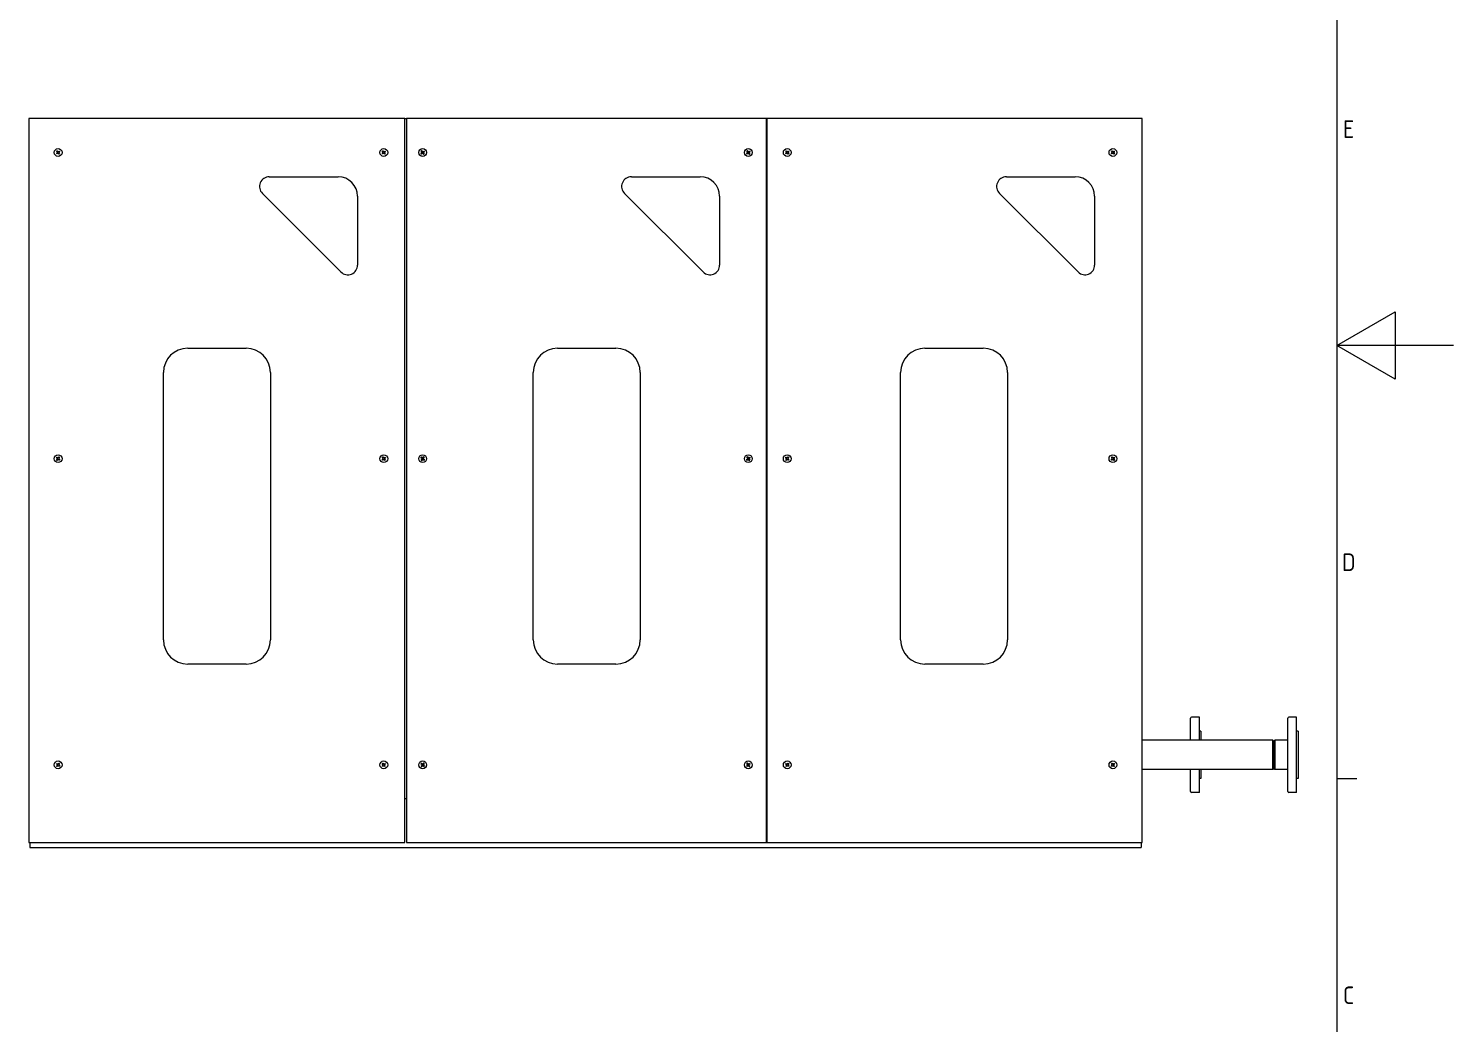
# Model space of a CAD drawing. Header units: millimetres. Extents: x 0 to 10092, y 0 to 7128.
# Drawn here: x 7160 to 10092, y 2169 to 4216 of the extents above; entities that cross this region are included whole.
import ezdxf

# ---------------------------------------------------------------- set-up
doc = ezdxf.new("R2010")
doc.units = ezdxf.units.MM
doc.header["$LTSCALE"] = 12
doc.layers.get('0').update_dxf_attribs({"color": 3, "lineweight": 5, "true_color": 0x00ff00})
doc.layers.add('가시적인 것(ISO)', color=3, linetype='Continuous', lineweight=5, true_color=0x00ff00)
doc.layers.add('경계(ISO)', color=7, linetype='Continuous', lineweight=5)
doc.styles.add('문자 텍스트_PSTEK_POSCO', font='isocp.shx')

# ---------------------------------------------------------------- blocks, each defined once
blk = doc.blocks.new('경계 Default Border')
at = {"layer": '경계(ISO)'}
blk.add_line((821, 222.75), (824.4, 222.75), dxfattribs=at)
at = {"layer": '경계(ISO)', "flags": 128}
for points in [[(20, 20), (20, 574), (821, 574), (821, 20), (20, 20)], [(841, 297), (821, 297), (831, 302.77), (831, 291.23), (821, 297)]]:
    blk.add_lwpolyline(points, dxfattribs=at)
at = {"layer": '경계(ISO)', "color": 2, "true_color": 0xffff00, "char_height": 3, "attachment_point": 7, "style": '문자 텍스트_PSTEK_POSCO'}
for s, insert in [('E', (822.04, 332.6)), ('D', (821.88, 258.35)), ('C', (822.04, 184.1))]:
    blk.add_mtext(s, dxfattribs=dict(at, insert=insert))

msp = doc.modelspace()

# ---------------------------------------------------------------- linework, layer by layer
at = {"layer": '가시적인 것(ISO)'}
for p, q in [((7161.252, 4031.209), (7161.252, 2541.209)), ((7934.752, 4031.209), (7161.252, 4031.209)), ((7934.752, 4031.209), (7937.752, 4031.209)), ((7934.752, 2541.209), (7934.752, 4031.209)), ((7937.752, 4031.209), (7937.752, 2541.209)), ((8679.752, 4031.209), (7937.752, 4031.209)), ((8677.752, 4031.209), (8677.752, 2541.209)), ((9451.252, 4031.209), (8677.752, 4031.209)), ((8679.752, 2541.209), (8679.752, 4031.209)), ((9451.252, 2541.209), (9451.252, 4031.209)), ((7218.312, 3958.226), (7217.618, 3959.125)), ((7217.644, 3959.324), (7219.397, 3960.676)), ((7219.594, 3962.197), (7218.243, 3963.95)), ((7218.268, 3964.149), (7219.168, 3964.843)), ((7220.264, 3959.551), (7218.511, 3958.2)), ((7219.705, 3959.138), (7218.855, 3960.24)), ((7219.181, 3962.756), (7220.283, 3963.606)), ((7219.367, 3964.817), (7220.718, 3963.064)), ((7223.137, 3957.601), (7221.785, 3959.354)), ((7223.323, 3959.662), (7222.221, 3958.812)), ((7222.24, 3962.867), (7223.993, 3964.219)), ((7222.799, 3963.281), (7223.649, 3962.178)), ((7222.91, 3960.221), (7224.261, 3958.468)), ((7224.86, 3963.094), (7223.107, 3961.743)), ((7224.235, 3958.269), (7223.336, 3957.576)), ((7224.192, 3964.193), (7224.885, 3963.293)), ((7888.312, 3958.226), (7887.618, 3959.125)), ((7887.644, 3959.324), (7889.397, 3960.676)), ((7889.594, 3962.197), (7888.243, 3963.95)), ((7888.268, 3964.149), (7889.168, 3964.843)), ((7890.264, 3959.551), (7888.511, 3958.2)), ((7889.705, 3959.138), (7888.855, 3960.24)), ((7889.181, 3962.756), (7890.283, 3963.606)), ((7889.367, 3964.817), (7890.718, 3963.064)), ((7893.137, 3957.601), (7891.785, 3959.354)), ((7893.323, 3959.662), (7892.221, 3958.812)), ((7892.24, 3962.867), (7893.993, 3964.219)), ((7892.799, 3963.281), (7893.649, 3962.178)), ((7892.91, 3960.221), (7894.261, 3958.468)), ((7894.86, 3963.094), (7893.107, 3961.743)), ((7894.235, 3958.269), (7893.336, 3957.576)), ((7894.192, 3964.193), (7894.885, 3963.293)), ((7968.312, 3958.226), (7967.618, 3959.125)), ((7967.644, 3959.324), (7969.397, 3960.676)), ((7969.594, 3962.197), (7968.243, 3963.95)), ((7968.268, 3964.149), (7969.168, 3964.843)), ((7970.264, 3959.551), (7968.511, 3958.2)), ((7969.705, 3959.138), (7968.855, 3960.24)), ((7969.181, 3962.756), (7970.283, 3963.606)), ((7969.367, 3964.817), (7970.718, 3963.064)), ((7973.137, 3957.601), (7971.785, 3959.354)), ((7973.323, 3959.662), (7972.221, 3958.812)), ((7972.24, 3962.867), (7973.993, 3964.219)), ((7972.799, 3963.281), (7973.649, 3962.178)), ((7972.91, 3960.221), (7974.261, 3958.468)), ((7974.86, 3963.094), (7973.107, 3961.743)), ((7974.235, 3958.269), (7973.336, 3957.576)), ((7974.192, 3964.193), (7974.885, 3963.293)), ((8638.312, 3958.226), (8637.618, 3959.125)), ((8637.644, 3959.324), (8639.397, 3960.676)), ((8639.594, 3962.197), (8638.243, 3963.95)), ((8638.268, 3964.149), (8639.168, 3964.843)), ((8640.264, 3959.551), (8638.511, 3958.2)), ((8639.705, 3959.138), (8638.855, 3960.24)), ((8639.181, 3962.756), (8640.283, 3963.606)), ((8639.367, 3964.817), (8640.718, 3963.064)), ((8643.137, 3957.601), (8641.785, 3959.354)), ((8643.323, 3959.662), (8642.221, 3958.812)), ((8642.24, 3962.867), (8643.993, 3964.219)), ((8642.799, 3963.281), (8643.649, 3962.178)), ((8642.91, 3960.221), (8644.261, 3958.468)), ((8644.86, 3963.094), (8643.107, 3961.743)), ((8644.235, 3958.269), (8643.336, 3957.576)), ((8644.192, 3964.193), (8644.885, 3963.293)), ((8718.312, 3958.226), (8717.618, 3959.125)), ((8717.644, 3959.324), (8719.397, 3960.676)), ((8719.594, 3962.197), (8718.243, 3963.95)), ((8718.268, 3964.149), (8719.168, 3964.843)), ((8720.264, 3959.551), (8718.511, 3958.2)), ((8719.705, 3959.138), (8718.855, 3960.24)), ((8719.181, 3962.756), (8720.283, 3963.606)), ((8719.367, 3964.817), (8720.718, 3963.064)), ((8723.137, 3957.601), (8721.785, 3959.354)), ((8723.323, 3959.662), (8722.221, 3958.812)), ((8722.24, 3962.867), (8723.993, 3964.219)), ((8722.799, 3963.281), (8723.649, 3962.178)), ((8722.91, 3960.221), (8724.261, 3958.468)), ((8724.86, 3963.094), (8723.107, 3961.743)), ((8724.235, 3958.269), (8723.336, 3957.576)), ((8724.192, 3964.193), (8724.885, 3963.293)), ((9388.312, 3958.226), (9387.618, 3959.125)), ((9387.644, 3959.324), (9389.397, 3960.676)), ((9389.594, 3962.197), (9388.243, 3963.95)), ((9388.268, 3964.149), (9389.168, 3964.843)), ((9390.264, 3959.551), (9388.511, 3958.2)), ((9389.705, 3959.138), (9388.855, 3960.24)), ((9389.181, 3962.756), (9390.283, 3963.606)), ((9389.367, 3964.817), (9390.718, 3963.064)), ((9393.137, 3957.601), (9391.785, 3959.354)), ((9393.323, 3959.662), (9392.221, 3958.812)), ((9392.24, 3962.867), (9393.993, 3964.219)), ((9392.799, 3963.281), (9393.649, 3962.178)), ((9392.91, 3960.221), (9394.261, 3958.468)), ((9394.86, 3963.094), (9393.107, 3961.743)), ((9394.235, 3958.269), (9393.336, 3957.576)), ((9394.192, 3964.193), (9394.885, 3963.293)), ((7655.536, 3911.209), (7797.252, 3911.209)), ((8400.536, 3911.209), (8542.252, 3911.209)), ((9172.036, 3911.209), (9313.752, 3911.209)), ((7803.11, 3715.351), (7641.394, 3877.067)), ((7837.252, 3871.209), (7837.252, 3729.493)), ((8548.11, 3715.351), (8386.394, 3877.067)), ((8582.252, 3871.209), (8582.252, 3729.493)), ((9319.61, 3715.351), (9157.894, 3877.067)), ((9353.752, 3871.209), (9353.752, 3729.493)), ((7488.002, 3558.509), (7608.002, 3558.509)), ((8248.752, 3558.509), (8368.752, 3558.509)), ((9004.502, 3558.509), (9124.502, 3558.509)), ((7438.002, 2958.509), (7438.002, 3508.509)), ((7658.002, 3508.509), (7658.002, 2958.509)), ((8198.752, 2958.509), (8198.752, 3508.509)), ((8418.752, 3508.509), (8418.752, 2958.509)), ((8954.502, 2958.509), (8954.502, 3508.509)), ((9174.502, 3508.509), (9174.502, 2958.509)), ((7217.653, 3333.353), (7218.362, 3334.241)), ((7219.406, 3331.773), (7217.676, 3333.154)), ((7218.197, 3328.519), (7219.578, 3330.249)), ((7219.108, 3327.611), (7218.22, 3328.319)), ((7218.561, 3334.264), (7220.292, 3332.883)), ((7218.871, 3332.218), (7219.739, 3333.306)), ((7220.243, 3328.829), (7219.155, 3329.697)), ((7220.688, 3329.363), (7219.307, 3327.633)), ((7221.816, 3333.055), (7223.196, 3334.785)), ((7223.942, 3328.155), (7222.212, 3329.535)), ((7222.261, 3333.59), (7223.349, 3332.722)), ((7223.632, 3330.2), (7222.764, 3329.112)), ((7224.306, 3333.9), (7222.926, 3332.169)), ((7223.098, 3330.645), (7224.828, 3329.265)), ((7223.396, 3334.808), (7224.284, 3334.099)), ((7224.85, 3329.065), (7224.142, 3328.177)), ((7888.312, 3328.226), (7887.618, 3329.125)), ((7887.644, 3329.324), (7889.397, 3330.676)), ((7889.594, 3332.197), (7888.243, 3333.95)), ((7888.268, 3334.149), (7889.168, 3334.843)), ((7890.264, 3329.551), (7888.511, 3328.2)), ((7889.705, 3329.138), (7888.855, 3330.24)), ((7889.181, 3332.756), (7890.283, 3333.606)), ((7889.367, 3334.817), (7890.718, 3333.064)), ((7893.137, 3327.601), (7891.785, 3329.354)), ((7893.323, 3329.662), (7892.221, 3328.812)), ((7892.24, 3332.867), (7893.993, 3334.219)), ((7892.799, 3333.281), (7893.649, 3332.178)), ((7892.91, 3330.221), (7894.261, 3328.468)), ((7894.86, 3333.094), (7893.107, 3331.743)), ((7894.235, 3328.269), (7893.336, 3327.576)), ((7894.192, 3334.193), (7894.885, 3333.293)), ((7967.653, 3333.353), (7968.362, 3334.241)), ((7969.406, 3331.773), (7967.676, 3333.154)), ((7968.197, 3328.519), (7969.578, 3330.249)), ((7969.108, 3327.611), (7968.22, 3328.319)), ((7968.561, 3334.264), (7970.292, 3332.883)), ((7968.871, 3332.218), (7969.739, 3333.306)), ((7970.243, 3328.829), (7969.155, 3329.697)), ((7970.688, 3329.363), (7969.307, 3327.633)), ((7971.816, 3333.055), (7973.196, 3334.785)), ((7973.942, 3328.155), (7972.212, 3329.535)), ((7972.261, 3333.59), (7973.349, 3332.722)), ((7973.632, 3330.2), (7972.764, 3329.112)), ((7974.306, 3333.9), (7972.926, 3332.169)), ((7973.098, 3330.645), (7974.828, 3329.265)), ((7973.396, 3334.808), (7974.284, 3334.099)), ((7974.85, 3329.065), (7974.142, 3328.177)), ((8638.312, 3328.226), (8637.618, 3329.125)), ((8637.644, 3329.324), (8639.397, 3330.676)), ((8639.594, 3332.197), (8638.243, 3333.95)), ((8638.268, 3334.149), (8639.168, 3334.843)), ((8640.264, 3329.551), (8638.511, 3328.2)), ((8639.705, 3329.138), (8638.855, 3330.24)), ((8639.181, 3332.756), (8640.283, 3333.606)), ((8639.367, 3334.817), (8640.718, 3333.064)), ((8643.137, 3327.601), (8641.785, 3329.354)), ((8643.323, 3329.662), (8642.221, 3328.812)), ((8642.24, 3332.867), (8643.993, 3334.219)), ((8642.799, 3333.281), (8643.649, 3332.178)), ((8642.91, 3330.221), (8644.261, 3328.468)), ((8644.86, 3333.094), (8643.107, 3331.743)), ((8644.235, 3328.269), (8643.336, 3327.576)), ((8644.192, 3334.193), (8644.885, 3333.293)), ((8717.653, 3333.353), (8718.362, 3334.241)), ((8719.406, 3331.773), (8717.676, 3333.154)), ((8718.197, 3328.519), (8719.578, 3330.249)), ((8719.108, 3327.611), (8718.22, 3328.319)), ((8718.561, 3334.264), (8720.292, 3332.883)), ((8718.871, 3332.218), (8719.739, 3333.306)), ((8720.243, 3328.829), (8719.155, 3329.697)), ((8720.688, 3329.363), (8719.307, 3327.633)), ((8721.816, 3333.055), (8723.196, 3334.785)), ((8723.942, 3328.155), (8722.212, 3329.535)), ((8722.261, 3333.59), (8723.349, 3332.722)), ((8723.632, 3330.2), (8722.764, 3329.112)), ((8724.306, 3333.9), (8722.926, 3332.169)), ((8723.098, 3330.645), (8724.828, 3329.265)), ((8723.396, 3334.808), (8724.284, 3334.099)), ((8724.85, 3329.065), (8724.142, 3328.177)), ((9388.312, 3328.226), (9387.618, 3329.125)), ((9387.644, 3329.324), (9389.397, 3330.676)), ((9389.594, 3332.197), (9388.243, 3333.95)), ((9388.268, 3334.149), (9389.168, 3334.843)), ((9390.264, 3329.551), (9388.511, 3328.2)), ((9389.705, 3329.138), (9388.855, 3330.24)), ((9389.181, 3332.756), (9390.283, 3333.606)), ((9389.367, 3334.817), (9390.718, 3333.064)), ((9393.137, 3327.601), (9391.785, 3329.354)), ((9393.323, 3329.662), (9392.221, 3328.812)), ((9392.24, 3332.867), (9393.993, 3334.219)), ((9392.799, 3333.281), (9393.649, 3332.178)), ((9392.91, 3330.221), (9394.261, 3328.468)), ((9394.86, 3333.094), (9393.107, 3331.743)), ((9394.235, 3328.269), (9393.336, 3327.576)), ((9394.192, 3334.193), (9394.885, 3333.293)), ((7608.002, 2908.509), (7488.002, 2908.509)), ((8368.752, 2908.509), (8248.752, 2908.509)), ((9124.502, 2908.509), (9004.502, 2908.509)), ((9551.252, 2752.009), (9551.252, 2797.259)), ((9569.252, 2799.259), (9553.252, 2799.259)), ((9569.252, 2752.009), (9569.252, 2799.259)), ((9751.252, 2646.259), (9751.252, 2797.259)), ((9769.252, 2799.259), (9753.252, 2799.259)), ((9769.252, 2644.259), (9769.252, 2799.259)), ((9572.252, 2770.259), (9569.252, 2770.259)), ((9572.252, 2770.259), (9572.252, 2752.009)), ((9772.252, 2770.259), (9769.252, 2770.259)), ((9772.252, 2770.259), (9772.252, 2673.259)), ((9720.602, 2752.009), (9451.252, 2752.009)), ((9720.602, 2691.509), (9720.602, 2752.009)), ((9722.252, 2749.409), (9720.602, 2752.009)), ((9722.252, 2750.009), (9724.252, 2752.009)), ((9722.252, 2750.009), (9722.252, 2693.509)), ((9724.252, 2752.009), (9724.252, 2691.509)), ((9751.252, 2752.009), (9724.252, 2752.009)), ((7217.653, 2703.353), (7218.362, 2704.241)), ((7219.406, 2701.773), (7217.676, 2703.154)), ((7218.197, 2698.519), (7219.578, 2700.249)), ((7219.108, 2697.611), (7218.22, 2698.319)), ((7218.561, 2704.264), (7220.292, 2702.883)), ((7218.871, 2702.218), (7219.739, 2703.306)), ((7220.243, 2698.829), (7219.155, 2699.697)), ((7220.688, 2699.363), (7219.307, 2697.633)), ((7221.816, 2703.055), (7223.196, 2704.785)), ((7223.942, 2698.155), (7222.212, 2699.535)), ((7222.261, 2703.59), (7223.349, 2702.722)), ((7223.632, 2700.2), (7222.764, 2699.112)), ((7224.306, 2703.9), (7222.926, 2702.169)), ((7223.098, 2700.645), (7224.828, 2699.265)), ((7223.396, 2704.808), (7224.284, 2704.099)), ((7224.85, 2699.065), (7224.142, 2698.177)), ((7888.312, 2698.226), (7887.618, 2699.125)), ((7887.644, 2699.324), (7889.397, 2700.676)), ((7889.594, 2702.197), (7888.243, 2703.95)), ((7888.268, 2704.149), (7889.168, 2704.843)), ((7890.264, 2699.551), (7888.511, 2698.2)), ((7889.705, 2699.138), (7888.855, 2700.24)), ((7889.181, 2702.756), (7890.283, 2703.606)), ((7889.367, 2704.817), (7890.718, 2703.064)), ((7893.137, 2697.601), (7891.785, 2699.354)), ((7893.323, 2699.662), (7892.221, 2698.812)), ((7892.24, 2702.867), (7893.993, 2704.219)), ((7892.799, 2703.281), (7893.649, 2702.178)), ((7892.91, 2700.221), (7894.261, 2698.468)), ((7894.86, 2703.094), (7893.107, 2701.743)), ((7894.235, 2698.269), (7893.336, 2697.576)), ((7894.192, 2704.193), (7894.885, 2703.293)), ((7967.653, 2703.353), (7968.362, 2704.241)), ((7969.406, 2701.773), (7967.676, 2703.154)), ((7968.197, 2698.519), (7969.578, 2700.249)), ((7969.108, 2697.611), (7968.22, 2698.319)), ((7968.561, 2704.264), (7970.292, 2702.883)), ((7968.871, 2702.218), (7969.739, 2703.306)), ((7970.243, 2698.829), (7969.155, 2699.697)), ((7970.688, 2699.363), (7969.307, 2697.633)), ((7971.816, 2703.055), (7973.196, 2704.785)), ((7973.942, 2698.155), (7972.212, 2699.535)), ((7972.261, 2703.59), (7973.349, 2702.722)), ((7973.632, 2700.2), (7972.764, 2699.112)), ((7974.306, 2703.9), (7972.926, 2702.169)), ((7973.098, 2700.645), (7974.828, 2699.265)), ((7973.396, 2704.808), (7974.284, 2704.099)), ((7974.85, 2699.065), (7974.142, 2698.177)), ((8638.312, 2698.226), (8637.618, 2699.125)), ((8637.644, 2699.324), (8639.397, 2700.676)), ((8639.594, 2702.197), (8638.243, 2703.95)), ((8638.268, 2704.149), (8639.168, 2704.843)), ((8640.264, 2699.551), (8638.511, 2698.2)), ((8639.705, 2699.138), (8638.855, 2700.24)), ((8639.181, 2702.756), (8640.283, 2703.606)), ((8639.367, 2704.817), (8640.718, 2703.064)), ((8643.137, 2697.601), (8641.785, 2699.354)), ((8643.323, 2699.662), (8642.221, 2698.812)), ((8642.24, 2702.867), (8643.993, 2704.219)), ((8642.799, 2703.281), (8643.649, 2702.178)), ((8642.91, 2700.221), (8644.261, 2698.468)), ((8644.86, 2703.094), (8643.107, 2701.743)), ((8644.235, 2698.269), (8643.336, 2697.576)), ((8644.192, 2704.193), (8644.885, 2703.293)), ((8717.653, 2703.353), (8718.362, 2704.241)), ((8719.406, 2701.773), (8717.676, 2703.154)), ((8718.197, 2698.519), (8719.578, 2700.249)), ((8719.108, 2697.611), (8718.22, 2698.319)), ((8718.561, 2704.264), (8720.292, 2702.883)), ((8718.871, 2702.218), (8719.739, 2703.306)), ((8720.243, 2698.829), (8719.155, 2699.697)), ((8720.688, 2699.363), (8719.307, 2697.633)), ((8721.816, 2703.055), (8723.196, 2704.785)), ((8723.942, 2698.155), (8722.212, 2699.535)), ((8722.261, 2703.59), (8723.349, 2702.722)), ((8723.632, 2700.2), (8722.764, 2699.112)), ((8724.306, 2703.9), (8722.926, 2702.169)), ((8723.098, 2700.645), (8724.828, 2699.265)), ((8723.396, 2704.808), (8724.284, 2704.099)), ((8724.85, 2699.065), (8724.142, 2698.177)), ((9388.312, 2698.226), (9387.618, 2699.125)), ((9387.644, 2699.324), (9389.397, 2700.676)), ((9389.594, 2702.197), (9388.243, 2703.95)), ((9388.268, 2704.149), (9389.168, 2704.843)), ((9390.264, 2699.551), (9388.511, 2698.2)), ((9389.705, 2699.138), (9388.855, 2700.24)), ((9389.181, 2702.756), (9390.283, 2703.606)), ((9389.367, 2704.817), (9390.718, 2703.064)), ((9393.137, 2697.601), (9391.785, 2699.354)), ((9393.323, 2699.662), (9392.221, 2698.812)), ((9392.24, 2702.867), (9393.993, 2704.219)), ((9392.799, 2703.281), (9393.649, 2702.178)), ((9392.91, 2700.221), (9394.261, 2698.468)), ((9394.86, 2703.094), (9393.107, 2701.743)), ((9394.235, 2698.269), (9393.336, 2697.576)), ((9394.192, 2704.193), (9394.885, 2703.293)), ((9720.602, 2691.509), (9451.252, 2691.509)), ((9551.252, 2646.259), (9551.252, 2691.509)), ((9569.252, 2644.259), (9569.252, 2691.509)), ((9572.252, 2673.259), (9569.252, 2673.259)), ((9572.252, 2691.509), (9572.252, 2673.259)), ((9722.252, 2694.109), (9720.602, 2691.509)), ((9722.252, 2693.509), (9724.252, 2691.509)), ((9751.252, 2691.509), (9724.252, 2691.509)), ((9772.252, 2673.259), (9769.252, 2673.259)), ((9569.252, 2644.259), (9553.252, 2644.259)), ((9769.252, 2644.259), (9753.252, 2644.259)), ((7937.752, 2631.209), (7934.752, 2631.209)), ((7161.252, 2541.209), (7934.752, 2541.209)), ((7163.252, 2541.209), (7163.252, 2531.209)), ((7163.252, 2531.209), (9449.252, 2531.209)), ((7937.752, 2541.209), (8679.752, 2541.209)), ((8677.752, 2541.209), (9451.252, 2541.209)), ((9449.252, 2541.209), (9449.252, 2531.209))]:
    msp.add_line(p, q, dxfattribs=at)
for centre in [(7221.252, 3961.209), (7221.252, 3961.209), (7891.252, 3961.209), (7891.252, 3961.209), (7971.252, 3961.209), (7971.252, 3961.209), (8641.252, 3961.209), (8641.252, 3961.209), (8721.252, 3961.209), (8721.252, 3961.209), (9391.252, 3961.209), (9391.252, 3961.209), (7221.252, 3331.209), (7221.252, 3331.209), (7891.252, 3331.209), (7891.252, 3331.209), (7971.252, 3331.209), (7971.252, 3331.209), (8641.252, 3331.209), (8641.252, 3331.209), (8721.252, 3331.209), (8721.252, 3331.209), (9391.252, 3331.209), (9391.252, 3331.209), (7221.252, 2701.209), (7221.252, 2701.209), (7891.252, 2701.209), (7891.252, 2701.209), (7971.252, 2701.209), (7971.252, 2701.209), (8641.252, 2701.209), (8641.252, 2701.209), (8721.252, 2701.209), (8721.252, 2701.209), (9391.252, 2701.209), (9391.252, 2701.209)]:
    msp.add_circle(centre, 8, dxfattribs=at)
for centre, radius, start, end in [((7217.731, 3959.212), 0.142, 127.628657, 217.628657), ((7218.355, 3964.037), 0.142, 127.628657, 217.628657), ((7218.424, 3958.312), 0.142, 217.628657, 307.628657), ((7218.866, 3960.249), 0.0142, 127.628657, 217.628657), ((7219.255, 3964.73), 0.142, 37.628657, 127.628657), ((7219.189, 3962.745), 0.0142, 127.628657, 217.628657), ((7221.252, 3961.209), 1.93, 149.213318, 196.043995), ((7221.252, 3961.209), 1.93, 196.043995, 239.21332), ((7221.252, 3961.209), 1.93, 106.043995, 149.213318), ((7219.716, 3959.147), 0.0142, 217.628657, 307.628657), ((7221.252, 3961.209), 1.93, 239.213318, 286.043995), ((7220.291, 3963.595), 0.0142, 37.628657, 127.628657), ((7221.252, 3961.209), 1.93, 59.213318, 106.043995), ((7221.252, 3961.209), 1.93, 286.043993, 329.213318), ((7222.212, 3958.824), 0.0142, 217.628657, 307.628657), ((7221.252, 3961.209), 1.93, 16.043995, 59.213318), ((7222.788, 3963.272), 0.0142, 37.628657, 127.628657), ((7221.252, 3961.209), 1.93, 329.213318, 16.043995), ((7223.315, 3959.673), 0.0142, 307.628657, 37.628657), ((7223.637, 3962.17), 0.0142, 307.628657, 37.628657), ((7224.079, 3964.106), 0.142, 37.628657, 127.628657), ((7224.149, 3958.382), 0.142, 307.628657, 37.628657), ((7224.773, 3963.206), 0.142, 307.628657, 37.628657), ((7887.731, 3959.212), 0.142, 127.628657, 217.628657), ((7888.355, 3964.037), 0.142, 127.628657, 217.628657), ((7888.424, 3958.312), 0.142, 217.628657, 307.628657), ((7888.866, 3960.249), 0.0142, 127.628657, 217.628657), ((7889.255, 3964.73), 0.142, 37.628657, 127.628657), ((7889.189, 3962.745), 0.0142, 127.628657, 217.628657), ((7891.252, 3961.209), 1.93, 149.213318, 196.043995), ((7891.252, 3961.209), 1.93, 196.043995, 239.21332), ((7891.252, 3961.209), 1.93, 106.043995, 149.213318), ((7889.716, 3959.147), 0.0142, 217.628657, 307.628657), ((7891.252, 3961.209), 1.93, 239.213318, 286.043995), ((7890.291, 3963.595), 0.0142, 37.628657, 127.628657), ((7891.252, 3961.209), 1.93, 59.213318, 106.043995), ((7891.252, 3961.209), 1.93, 286.043993, 329.213318), ((7892.212, 3958.824), 0.0142, 217.628657, 307.628657), ((7891.252, 3961.209), 1.93, 16.043995, 59.213318), ((7892.788, 3963.272), 0.0142, 37.628657, 127.628657), ((7891.252, 3961.209), 1.93, 329.213318, 16.043995), ((7893.315, 3959.673), 0.0142, 307.628657, 37.628657), ((7893.637, 3962.17), 0.0142, 307.628657, 37.628657), ((7894.079, 3964.106), 0.142, 37.628657, 127.628657), ((7894.149, 3958.382), 0.142, 307.628657, 37.628657), ((7894.773, 3963.206), 0.142, 307.628657, 37.628657), ((7967.731, 3959.212), 0.142, 127.628657, 217.628657), ((7968.355, 3964.037), 0.142, 127.628657, 217.628657), ((7968.424, 3958.312), 0.142, 217.628657, 307.628657), ((7968.866, 3960.249), 0.0142, 127.628657, 217.628657), ((7969.255, 3964.73), 0.142, 37.628657, 127.628657), ((7969.189, 3962.745), 0.0142, 127.628657, 217.628657), ((7971.252, 3961.209), 1.93, 149.213318, 196.043995), ((7971.252, 3961.209), 1.93, 196.043995, 239.21332), ((7971.252, 3961.209), 1.93, 106.043995, 149.213318), ((7969.716, 3959.147), 0.0142, 217.628657, 307.628657), ((7971.252, 3961.209), 1.93, 239.213318, 286.043995), ((7970.291, 3963.595), 0.0142, 37.628657, 127.628657), ((7971.252, 3961.209), 1.93, 59.213318, 106.043995), ((7971.252, 3961.209), 1.93, 286.043993, 329.213318), ((7972.212, 3958.824), 0.0142, 217.628657, 307.628657), ((7971.252, 3961.209), 1.93, 16.043995, 59.213318), ((7972.788, 3963.272), 0.0142, 37.628657, 127.628657), ((7971.252, 3961.209), 1.93, 329.213318, 16.043995), ((7973.315, 3959.673), 0.0142, 307.628657, 37.628657), ((7973.637, 3962.17), 0.0142, 307.628657, 37.628657), ((7974.079, 3964.106), 0.142, 37.628657, 127.628657), ((7974.149, 3958.382), 0.142, 307.628657, 37.628657), ((7974.773, 3963.206), 0.142, 307.628657, 37.628657), ((8637.731, 3959.212), 0.142, 127.628657, 217.628657), ((8638.355, 3964.037), 0.142, 127.628657, 217.628657), ((8638.424, 3958.312), 0.142, 217.628657, 307.628657), ((8638.866, 3960.249), 0.0142, 127.628657, 217.628657), ((8639.255, 3964.73), 0.142, 37.628657, 127.628657), ((8639.189, 3962.745), 0.0142, 127.628657, 217.628657), ((8641.252, 3961.209), 1.93, 149.213318, 196.043995), ((8641.252, 3961.209), 1.93, 196.043995, 239.21332), ((8641.252, 3961.209), 1.93, 106.043995, 149.213318), ((8639.716, 3959.147), 0.0142, 217.628657, 307.628657), ((8641.252, 3961.209), 1.93, 239.213318, 286.043995), ((8640.291, 3963.595), 0.0142, 37.628657, 127.628657), ((8641.252, 3961.209), 1.93, 59.213318, 106.043995), ((8641.252, 3961.209), 1.93, 286.043993, 329.213318), ((8642.212, 3958.824), 0.0142, 217.628657, 307.628657), ((8641.252, 3961.209), 1.93, 16.043995, 59.213318), ((8642.788, 3963.272), 0.0142, 37.628657, 127.628657), ((8641.252, 3961.209), 1.93, 329.213318, 16.043995), ((8643.315, 3959.673), 0.0142, 307.628657, 37.628657), ((8643.637, 3962.17), 0.0142, 307.628657, 37.628657), ((8644.079, 3964.106), 0.142, 37.628657, 127.628657), ((8644.149, 3958.382), 0.142, 307.628657, 37.628657), ((8644.773, 3963.206), 0.142, 307.628657, 37.628657), ((8717.731, 3959.212), 0.142, 127.628657, 217.628657), ((8718.355, 3964.037), 0.142, 127.628657, 217.628657), ((8718.424, 3958.312), 0.142, 217.628657, 307.628657), ((8718.866, 3960.249), 0.0142, 127.628657, 217.628657), ((8719.255, 3964.73), 0.142, 37.628657, 127.628657), ((8719.189, 3962.745), 0.0142, 127.628657, 217.628657), ((8721.252, 3961.209), 1.93, 149.213318, 196.043995), ((8721.252, 3961.209), 1.93, 196.043995, 239.21332), ((8721.252, 3961.209), 1.93, 106.043995, 149.213318), ((8719.716, 3959.147), 0.0142, 217.628657, 307.628657), ((8721.252, 3961.209), 1.93, 239.213318, 286.043995), ((8720.291, 3963.595), 0.0142, 37.628657, 127.628657), ((8721.252, 3961.209), 1.93, 59.213318, 106.043995), ((8721.252, 3961.209), 1.93, 286.043993, 329.213318), ((8722.212, 3958.824), 0.0142, 217.628657, 307.628657), ((8721.252, 3961.209), 1.93, 16.043995, 59.213318), ((8722.788, 3963.272), 0.0142, 37.628657, 127.628657), ((8721.252, 3961.209), 1.93, 329.213318, 16.043995), ((8723.315, 3959.673), 0.0142, 307.628657, 37.628657), ((8723.637, 3962.17), 0.0142, 307.628657, 37.628657), ((8724.079, 3964.106), 0.142, 37.628657, 127.628657), ((8724.149, 3958.382), 0.142, 307.628657, 37.628657), ((8724.773, 3963.206), 0.142, 307.628657, 37.628657), ((9387.731, 3959.212), 0.142, 127.628657, 217.628657), ((9388.355, 3964.037), 0.142, 127.628657, 217.628657), ((9388.424, 3958.312), 0.142, 217.628657, 307.628657), ((9388.866, 3960.249), 0.0142, 127.628657, 217.628657), ((9389.255, 3964.73), 0.142, 37.628657, 127.628657), ((9389.189, 3962.745), 0.0142, 127.628657, 217.628657), ((9391.252, 3961.209), 1.93, 149.213318, 196.043995), ((9391.252, 3961.209), 1.93, 196.043995, 239.21332), ((9391.252, 3961.209), 1.93, 106.043995, 149.213318), ((9389.716, 3959.147), 0.0142, 217.628657, 307.628657), ((9391.252, 3961.209), 1.93, 239.213318, 286.043995), ((9390.291, 3963.595), 0.0142, 37.628657, 127.628657), ((9391.252, 3961.209), 1.93, 59.213318, 106.043995), ((9391.252, 3961.209), 1.93, 286.043993, 329.213318), ((9392.212, 3958.824), 0.0142, 217.628657, 307.628657), ((9391.252, 3961.209), 1.93, 16.043995, 59.213318), ((9392.788, 3963.272), 0.0142, 37.628657, 127.628657), ((9391.252, 3961.209), 1.93, 329.213318, 16.043995), ((9393.315, 3959.673), 0.0142, 307.628657, 37.628657), ((9393.637, 3962.17), 0.0142, 307.628657, 37.628657), ((9394.079, 3964.106), 0.142, 37.628657, 127.628657), ((9394.149, 3958.382), 0.142, 307.628657, 37.628657), ((9394.773, 3963.206), 0.142, 307.628657, 37.628657), ((7223.249, 3957.688), 0.142, 217.628657, 307.628657), ((7893.249, 3957.688), 0.142, 217.628657, 307.628657), ((7973.249, 3957.688), 0.142, 217.628657, 307.628657), ((8643.249, 3957.688), 0.142, 217.628657, 307.628657), ((8723.249, 3957.688), 0.142, 217.628657, 307.628657), ((9393.249, 3957.688), 0.142, 217.628657, 307.628657), ((7655.536, 3891.209), 20, 90, 225), ((7797.252, 3871.209), 40, 0, 90), ((8400.536, 3891.209), 20, 90, 225), ((8542.252, 3871.209), 40, 0, 90), ((9172.036, 3891.209), 20, 90, 225), ((9313.752, 3871.209), 40, 0, 90), ((7817.252, 3729.493), 20, 225, 0), ((8562.252, 3729.493), 20, 225, 0), ((9333.752, 3729.493), 20, 225, 0), ((7488.002, 3508.509), 50, 90, 180), ((7608.002, 3508.509), 50, 0, 90), ((8248.752, 3508.509), 50, 90, 180), ((8368.752, 3508.509), 50, 0, 90), ((9004.502, 3508.509), 50, 90, 180), ((9124.502, 3508.509), 50, 0, 90), ((7217.764, 3333.265), 0.142, 141.419059, 231.419059), ((7218.308, 3328.43), 0.142, 141.419059, 231.419059), ((7218.473, 3334.153), 0.142, 51.419059, 141.419059), ((7218.883, 3332.209), 0.0142, 141.419059, 231.419059), ((7219.196, 3327.722), 0.142, 231.419059, 321.419059), ((7219.164, 3329.708), 0.0142, 141.419059, 231.419059), ((7221.252, 3331.209), 1.93, 163.003721, 209.834397), ((7221.252, 3331.209), 1.93, 119.834397, 163.003721), ((7221.252, 3331.209), 1.93, 209.834397, 253.003721), ((7219.75, 3333.297), 0.0142, 51.419059, 141.419059), ((7220.252, 3328.84), 0.0142, 231.419059, 321.419059), ((7221.252, 3331.209), 1.93, 73.003721, 119.834397), ((7221.252, 3331.209), 1.93, 253.003721, 299.834397), ((7221.252, 3331.209), 1.93, 29.834395, 73.003721), ((7221.252, 3331.209), 1.93, 299.834397, 343.003723), ((7222.252, 3333.579), 0.0142, 51.419059, 141.419059), ((7222.753, 3329.121), 0.0142, 231.419059, 321.419059), ((7221.252, 3331.209), 1.93, 343.003721, 29.834397), ((7223.307, 3334.697), 0.142, 51.419059, 141.419059), ((7223.34, 3332.711), 0.0142, 321.419059, 51.419059), ((7223.621, 3330.209), 0.0142, 321.419059, 51.419059), ((7224.031, 3328.266), 0.142, 231.419059, 321.419059), ((7224.195, 3333.988), 0.142, 321.419059, 51.419059), ((7224.739, 3329.154), 0.142, 321.419059, 51.419059), ((7887.731, 3329.212), 0.142, 127.628657, 217.628657), ((7888.355, 3334.037), 0.142, 127.628657, 217.628657), ((7888.424, 3328.312), 0.142, 217.628657, 307.628657), ((7888.866, 3330.249), 0.0142, 127.628657, 217.628657), ((7889.255, 3334.73), 0.142, 37.628657, 127.628657), ((7889.189, 3332.745), 0.0142, 127.628657, 217.628657), ((7891.252, 3331.209), 1.93, 149.213318, 196.043995), ((7891.252, 3331.209), 1.93, 196.043995, 239.21332), ((7891.252, 3331.209), 1.93, 106.043995, 149.213318), ((7889.716, 3329.147), 0.0142, 217.628657, 307.628657), ((7891.252, 3331.209), 1.93, 239.213318, 286.043995), ((7890.291, 3333.595), 0.0142, 37.628657, 127.628657), ((7891.252, 3331.209), 1.93, 59.213318, 106.043995), ((7891.252, 3331.209), 1.93, 286.043993, 329.213318), ((7892.212, 3328.824), 0.0142, 217.628657, 307.628657), ((7891.252, 3331.209), 1.93, 16.043995, 59.213318), ((7892.788, 3333.272), 0.0142, 37.628657, 127.628657), ((7891.252, 3331.209), 1.93, 329.213318, 16.043995), ((7893.249, 3327.688), 0.142, 217.628657, 307.628657), ((7893.315, 3329.673), 0.0142, 307.628657, 37.628657), ((7893.637, 3332.17), 0.0142, 307.628657, 37.628657), ((7894.079, 3334.106), 0.142, 37.628657, 127.628657), ((7894.149, 3328.382), 0.142, 307.628657, 37.628657), ((7894.773, 3333.206), 0.142, 307.628657, 37.628657), ((7967.764, 3333.265), 0.142, 141.419059, 231.419059), ((7968.308, 3328.43), 0.142, 141.419059, 231.419059), ((7968.473, 3334.153), 0.142, 51.419059, 141.419059), ((7968.883, 3332.209), 0.0142, 141.419059, 231.419059), ((7969.196, 3327.722), 0.142, 231.419059, 321.419059), ((7969.164, 3329.708), 0.0142, 141.419059, 231.419059), ((7971.252, 3331.209), 1.93, 163.003721, 209.834397), ((7971.252, 3331.209), 1.93, 119.834397, 163.003721), ((7971.252, 3331.209), 1.93, 209.834397, 253.003721), ((7969.75, 3333.297), 0.0142, 51.419059, 141.419059), ((7970.252, 3328.84), 0.0142, 231.419059, 321.419059), ((7971.252, 3331.209), 1.93, 73.003721, 119.834397), ((7971.252, 3331.209), 1.93, 253.003721, 299.834397), ((7971.252, 3331.209), 1.93, 29.834395, 73.003721), ((7971.252, 3331.209), 1.93, 299.834397, 343.003723), ((7972.252, 3333.579), 0.0142, 51.419059, 141.419059), ((7972.753, 3329.121), 0.0142, 231.419059, 321.419059), ((7971.252, 3331.209), 1.93, 343.003721, 29.834397), ((7973.307, 3334.697), 0.142, 51.419059, 141.419059), ((7973.34, 3332.711), 0.0142, 321.419059, 51.419059), ((7973.621, 3330.209), 0.0142, 321.419059, 51.419059), ((7974.031, 3328.266), 0.142, 231.419059, 321.419059), ((7974.195, 3333.988), 0.142, 321.419059, 51.419059), ((7974.739, 3329.154), 0.142, 321.419059, 51.419059), ((8637.731, 3329.212), 0.142, 127.628657, 217.628657), ((8638.355, 3334.037), 0.142, 127.628657, 217.628657), ((8638.424, 3328.312), 0.142, 217.628657, 307.628657), ((8638.866, 3330.249), 0.0142, 127.628657, 217.628657), ((8639.255, 3334.73), 0.142, 37.628657, 127.628657), ((8639.189, 3332.745), 0.0142, 127.628657, 217.628657), ((8641.252, 3331.209), 1.93, 149.213318, 196.043995), ((8641.252, 3331.209), 1.93, 196.043995, 239.21332), ((8641.252, 3331.209), 1.93, 106.043995, 149.213318), ((8639.716, 3329.147), 0.0142, 217.628657, 307.628657), ((8641.252, 3331.209), 1.93, 239.213318, 286.043995), ((8640.291, 3333.595), 0.0142, 37.628657, 127.628657), ((8641.252, 3331.209), 1.93, 59.213318, 106.043995), ((8641.252, 3331.209), 1.93, 286.043993, 329.213318), ((8642.212, 3328.824), 0.0142, 217.628657, 307.628657), ((8641.252, 3331.209), 1.93, 16.043995, 59.213318), ((8642.788, 3333.272), 0.0142, 37.628657, 127.628657), ((8641.252, 3331.209), 1.93, 329.213318, 16.043995), ((8643.249, 3327.688), 0.142, 217.628657, 307.628657), ((8643.315, 3329.673), 0.0142, 307.628657, 37.628657), ((8643.637, 3332.17), 0.0142, 307.628657, 37.628657), ((8644.079, 3334.106), 0.142, 37.628657, 127.628657), ((8644.149, 3328.382), 0.142, 307.628657, 37.628657), ((8644.773, 3333.206), 0.142, 307.628657, 37.628657), ((8717.764, 3333.265), 0.142, 141.419059, 231.419059), ((8718.308, 3328.43), 0.142, 141.419059, 231.419059), ((8718.473, 3334.153), 0.142, 51.419059, 141.419059), ((8718.883, 3332.209), 0.0142, 141.419059, 231.419059), ((8719.196, 3327.722), 0.142, 231.419059, 321.419059), ((8719.164, 3329.708), 0.0142, 141.419059, 231.419059), ((8721.252, 3331.209), 1.93, 163.003721, 209.834397), ((8721.252, 3331.209), 1.93, 119.834397, 163.003721), ((8721.252, 3331.209), 1.93, 209.834397, 253.003721), ((8719.75, 3333.297), 0.0142, 51.419059, 141.419059), ((8720.252, 3328.84), 0.0142, 231.419059, 321.419059), ((8721.252, 3331.209), 1.93, 73.003721, 119.834397), ((8721.252, 3331.209), 1.93, 253.003721, 299.834397), ((8721.252, 3331.209), 1.93, 29.834395, 73.003721), ((8721.252, 3331.209), 1.93, 299.834397, 343.003723), ((8722.252, 3333.579), 0.0142, 51.419059, 141.419059), ((8722.753, 3329.121), 0.0142, 231.419059, 321.419059), ((8721.252, 3331.209), 1.93, 343.003721, 29.834397), ((8723.307, 3334.697), 0.142, 51.419059, 141.419059), ((8723.34, 3332.711), 0.0142, 321.419059, 51.419059), ((8723.621, 3330.209), 0.0142, 321.419059, 51.419059), ((8724.031, 3328.266), 0.142, 231.419059, 321.419059), ((8724.195, 3333.988), 0.142, 321.419059, 51.419059), ((8724.739, 3329.154), 0.142, 321.419059, 51.419059), ((9387.731, 3329.212), 0.142, 127.628657, 217.628657), ((9388.355, 3334.037), 0.142, 127.628657, 217.628657), ((9388.424, 3328.312), 0.142, 217.628657, 307.628657), ((9388.866, 3330.249), 0.0142, 127.628657, 217.628657), ((9389.255, 3334.73), 0.142, 37.628657, 127.628657), ((9389.189, 3332.745), 0.0142, 127.628657, 217.628657), ((9391.252, 3331.209), 1.93, 149.213318, 196.043995), ((9391.252, 3331.209), 1.93, 196.043995, 239.21332), ((9391.252, 3331.209), 1.93, 106.043995, 149.213318), ((9389.716, 3329.147), 0.0142, 217.628657, 307.628657), ((9391.252, 3331.209), 1.93, 239.213318, 286.043995), ((9390.291, 3333.595), 0.0142, 37.628657, 127.628657), ((9391.252, 3331.209), 1.93, 59.213318, 106.043995), ((9391.252, 3331.209), 1.93, 286.043993, 329.213318), ((9392.212, 3328.824), 0.0142, 217.628657, 307.628657), ((9391.252, 3331.209), 1.93, 16.043995, 59.213318), ((9392.788, 3333.272), 0.0142, 37.628657, 127.628657), ((9391.252, 3331.209), 1.93, 329.213318, 16.043995), ((9393.249, 3327.688), 0.142, 217.628657, 307.628657), ((9393.315, 3329.673), 0.0142, 307.628657, 37.628657), ((9393.637, 3332.17), 0.0142, 307.628657, 37.628657), ((9394.079, 3334.106), 0.142, 37.628657, 127.628657), ((9394.149, 3328.382), 0.142, 307.628657, 37.628657), ((9394.773, 3333.206), 0.142, 307.628657, 37.628657), ((7488.002, 2958.509), 50, 180, 270), ((7608.002, 2958.509), 50, 270, 0), ((8248.752, 2958.509), 50, 180, 270), ((8368.752, 2958.509), 50, 270, 0), ((9004.502, 2958.509), 50, 180, 270), ((9124.502, 2958.509), 50, 270, 0), ((9553.252, 2797.259), 2, 90, 180), ((9753.252, 2797.259), 2, 90, 180), ((7217.764, 2703.265), 0.142, 141.419059, 231.419059), ((7218.308, 2698.43), 0.142, 141.419059, 231.419059), ((7218.473, 2704.153), 0.142, 51.419059, 141.419059), ((7218.883, 2702.209), 0.0142, 141.419059, 231.419059), ((7219.196, 2697.722), 0.142, 231.419059, 321.419059), ((7219.164, 2699.708), 0.0142, 141.419059, 231.419059), ((7221.252, 2701.209), 1.93, 163.003721, 209.834397), ((7221.252, 2701.209), 1.93, 119.834397, 163.003721), ((7221.252, 2701.209), 1.93, 209.834397, 253.003721), ((7219.75, 2703.297), 0.0142, 51.419059, 141.419059), ((7220.252, 2698.84), 0.0142, 231.419059, 321.419059), ((7221.252, 2701.209), 1.93, 73.003721, 119.834397), ((7221.252, 2701.209), 1.93, 253.003721, 299.834397), ((7221.252, 2701.209), 1.93, 29.834395, 73.003721), ((7221.252, 2701.209), 1.93, 299.834397, 343.003723), ((7222.252, 2703.579), 0.0142, 51.419059, 141.419059), ((7222.753, 2699.121), 0.0142, 231.419059, 321.419059), ((7221.252, 2701.209), 1.93, 343.003721, 29.834397), ((7223.307, 2704.697), 0.142, 51.419059, 141.419059), ((7223.34, 2702.711), 0.0142, 321.419059, 51.419059), ((7223.621, 2700.209), 0.0142, 321.419059, 51.419059), ((7224.031, 2698.266), 0.142, 231.419059, 321.419059), ((7224.195, 2703.988), 0.142, 321.419059, 51.419059), ((7224.739, 2699.154), 0.142, 321.419059, 51.419059), ((7887.731, 2699.212), 0.142, 127.628657, 217.628657), ((7888.355, 2704.037), 0.142, 127.628657, 217.628657), ((7888.424, 2698.312), 0.142, 217.628657, 307.628657), ((7888.866, 2700.249), 0.0142, 127.628657, 217.628657), ((7889.255, 2704.73), 0.142, 37.628657, 127.628657), ((7889.189, 2702.745), 0.0142, 127.628657, 217.628657), ((7891.252, 2701.209), 1.93, 149.213318, 196.043995), ((7891.252, 2701.209), 1.93, 196.043995, 239.21332), ((7891.252, 2701.209), 1.93, 106.043995, 149.213318), ((7889.716, 2699.147), 0.0142, 217.628657, 307.628657), ((7891.252, 2701.209), 1.93, 239.213318, 286.043995), ((7890.291, 2703.595), 0.0142, 37.628657, 127.628657), ((7891.252, 2701.209), 1.93, 59.213318, 106.043995), ((7891.252, 2701.209), 1.93, 286.043993, 329.213318), ((7892.212, 2698.824), 0.0142, 217.628657, 307.628657), ((7891.252, 2701.209), 1.93, 16.043995, 59.213318), ((7892.788, 2703.272), 0.0142, 37.628657, 127.628657), ((7891.252, 2701.209), 1.93, 329.213318, 16.043995), ((7893.249, 2697.688), 0.142, 217.628657, 307.628657), ((7893.315, 2699.673), 0.0142, 307.628657, 37.628657), ((7893.637, 2702.17), 0.0142, 307.628657, 37.628657), ((7894.079, 2704.106), 0.142, 37.628657, 127.628657), ((7894.149, 2698.382), 0.142, 307.628657, 37.628657), ((7894.773, 2703.206), 0.142, 307.628657, 37.628657), ((7967.764, 2703.265), 0.142, 141.419059, 231.419059), ((7968.308, 2698.43), 0.142, 141.419059, 231.419059), ((7968.473, 2704.153), 0.142, 51.419059, 141.419059), ((7968.883, 2702.209), 0.0142, 141.419059, 231.419059), ((7969.196, 2697.722), 0.142, 231.419059, 321.419059), ((7969.164, 2699.708), 0.0142, 141.419059, 231.419059), ((7971.252, 2701.209), 1.93, 163.003721, 209.834397), ((7971.252, 2701.209), 1.93, 119.834397, 163.003721), ((7971.252, 2701.209), 1.93, 209.834397, 253.003721), ((7969.75, 2703.297), 0.0142, 51.419059, 141.419059), ((7970.252, 2698.84), 0.0142, 231.419059, 321.419059), ((7971.252, 2701.209), 1.93, 73.003721, 119.834397), ((7971.252, 2701.209), 1.93, 253.003721, 299.834397), ((7971.252, 2701.209), 1.93, 29.834395, 73.003721), ((7971.252, 2701.209), 1.93, 299.834397, 343.003723), ((7972.252, 2703.579), 0.0142, 51.419059, 141.419059), ((7972.753, 2699.121), 0.0142, 231.419059, 321.419059), ((7971.252, 2701.209), 1.93, 343.003721, 29.834397), ((7973.307, 2704.697), 0.142, 51.419059, 141.419059), ((7973.34, 2702.711), 0.0142, 321.419059, 51.419059), ((7973.621, 2700.209), 0.0142, 321.419059, 51.419059), ((7974.031, 2698.266), 0.142, 231.419059, 321.419059), ((7974.195, 2703.988), 0.142, 321.419059, 51.419059), ((7974.739, 2699.154), 0.142, 321.419059, 51.419059), ((8637.731, 2699.212), 0.142, 127.628657, 217.628657), ((8638.355, 2704.037), 0.142, 127.628657, 217.628657), ((8638.424, 2698.312), 0.142, 217.628657, 307.628657), ((8638.866, 2700.249), 0.0142, 127.628657, 217.628657), ((8639.255, 2704.73), 0.142, 37.628657, 127.628657), ((8639.189, 2702.745), 0.0142, 127.628657, 217.628657), ((8641.252, 2701.209), 1.93, 149.213318, 196.043995), ((8641.252, 2701.209), 1.93, 196.043995, 239.21332), ((8641.252, 2701.209), 1.93, 106.043995, 149.213318), ((8639.716, 2699.147), 0.0142, 217.628657, 307.628657), ((8641.252, 2701.209), 1.93, 239.213318, 286.043995), ((8640.291, 2703.595), 0.0142, 37.628657, 127.628657), ((8641.252, 2701.209), 1.93, 59.213318, 106.043995), ((8641.252, 2701.209), 1.93, 286.043993, 329.213318), ((8642.212, 2698.824), 0.0142, 217.628657, 307.628657), ((8641.252, 2701.209), 1.93, 16.043995, 59.213318), ((8642.788, 2703.272), 0.0142, 37.628657, 127.628657), ((8641.252, 2701.209), 1.93, 329.213318, 16.043995), ((8643.249, 2697.688), 0.142, 217.628657, 307.628657), ((8643.315, 2699.673), 0.0142, 307.628657, 37.628657), ((8643.637, 2702.17), 0.0142, 307.628657, 37.628657), ((8644.079, 2704.106), 0.142, 37.628657, 127.628657), ((8644.149, 2698.382), 0.142, 307.628657, 37.628657), ((8644.773, 2703.206), 0.142, 307.628657, 37.628657), ((8717.764, 2703.265), 0.142, 141.419059, 231.419059), ((8718.308, 2698.43), 0.142, 141.419059, 231.419059), ((8718.473, 2704.153), 0.142, 51.419059, 141.419059), ((8718.883, 2702.209), 0.0142, 141.419059, 231.419059), ((8719.196, 2697.722), 0.142, 231.419059, 321.419059), ((8719.164, 2699.708), 0.0142, 141.419059, 231.419059), ((8721.252, 2701.209), 1.93, 163.003721, 209.834397), ((8721.252, 2701.209), 1.93, 119.834397, 163.003721), ((8721.252, 2701.209), 1.93, 209.834397, 253.003721), ((8719.75, 2703.297), 0.0142, 51.419059, 141.419059), ((8720.252, 2698.84), 0.0142, 231.419059, 321.419059), ((8721.252, 2701.209), 1.93, 73.003721, 119.834397), ((8721.252, 2701.209), 1.93, 253.003721, 299.834397), ((8721.252, 2701.209), 1.93, 29.834395, 73.003721), ((8721.252, 2701.209), 1.93, 299.834397, 343.003723), ((8722.252, 2703.579), 0.0142, 51.419059, 141.419059), ((8722.753, 2699.121), 0.0142, 231.419059, 321.419059), ((8721.252, 2701.209), 1.93, 343.003721, 29.834397), ((8723.307, 2704.697), 0.142, 51.419059, 141.419059), ((8723.34, 2702.711), 0.0142, 321.419059, 51.419059), ((8723.621, 2700.209), 0.0142, 321.419059, 51.419059), ((8724.031, 2698.266), 0.142, 231.419059, 321.419059), ((8724.195, 2703.988), 0.142, 321.419059, 51.419059), ((8724.739, 2699.154), 0.142, 321.419059, 51.419059), ((9387.731, 2699.212), 0.142, 127.628657, 217.628657), ((9388.355, 2704.037), 0.142, 127.628657, 217.628657), ((9388.424, 2698.312), 0.142, 217.628657, 307.628657), ((9388.866, 2700.249), 0.0142, 127.628657, 217.628657), ((9389.255, 2704.73), 0.142, 37.628657, 127.628657), ((9389.189, 2702.745), 0.0142, 127.628657, 217.628657), ((9391.252, 2701.209), 1.93, 149.213318, 196.043995), ((9391.252, 2701.209), 1.93, 196.043995, 239.21332), ((9391.252, 2701.209), 1.93, 106.043995, 149.213318), ((9389.716, 2699.147), 0.0142, 217.628657, 307.628657), ((9391.252, 2701.209), 1.93, 239.213318, 286.043995), ((9390.291, 2703.595), 0.0142, 37.628657, 127.628657), ((9391.252, 2701.209), 1.93, 59.213318, 106.043995), ((9391.252, 2701.209), 1.93, 286.043993, 329.213318), ((9392.212, 2698.824), 0.0142, 217.628657, 307.628657), ((9391.252, 2701.209), 1.93, 16.043995, 59.213318), ((9392.788, 2703.272), 0.0142, 37.628657, 127.628657), ((9391.252, 2701.209), 1.93, 329.213318, 16.043995), ((9393.249, 2697.688), 0.142, 217.628657, 307.628657), ((9393.315, 2699.673), 0.0142, 307.628657, 37.628657), ((9393.637, 2702.17), 0.0142, 307.628657, 37.628657), ((9394.079, 2704.106), 0.142, 37.628657, 127.628657), ((9394.149, 2698.382), 0.142, 307.628657, 37.628657), ((9394.773, 2703.206), 0.142, 307.628657, 37.628657), ((9553.252, 2646.259), 2, 180, 270), ((9753.252, 2646.259), 2, 180, 270)]:
    msp.add_arc(centre, radius, start, end, dxfattribs=at)

# ---------------------------------------------------------------- block references
at = {"xscale": 12, "yscale": 12, "zscale": 12}
msp.add_blockref('경계 Default Border', (0, 0), dxfattribs=at)

doc.saveas('drawing.dxf')
